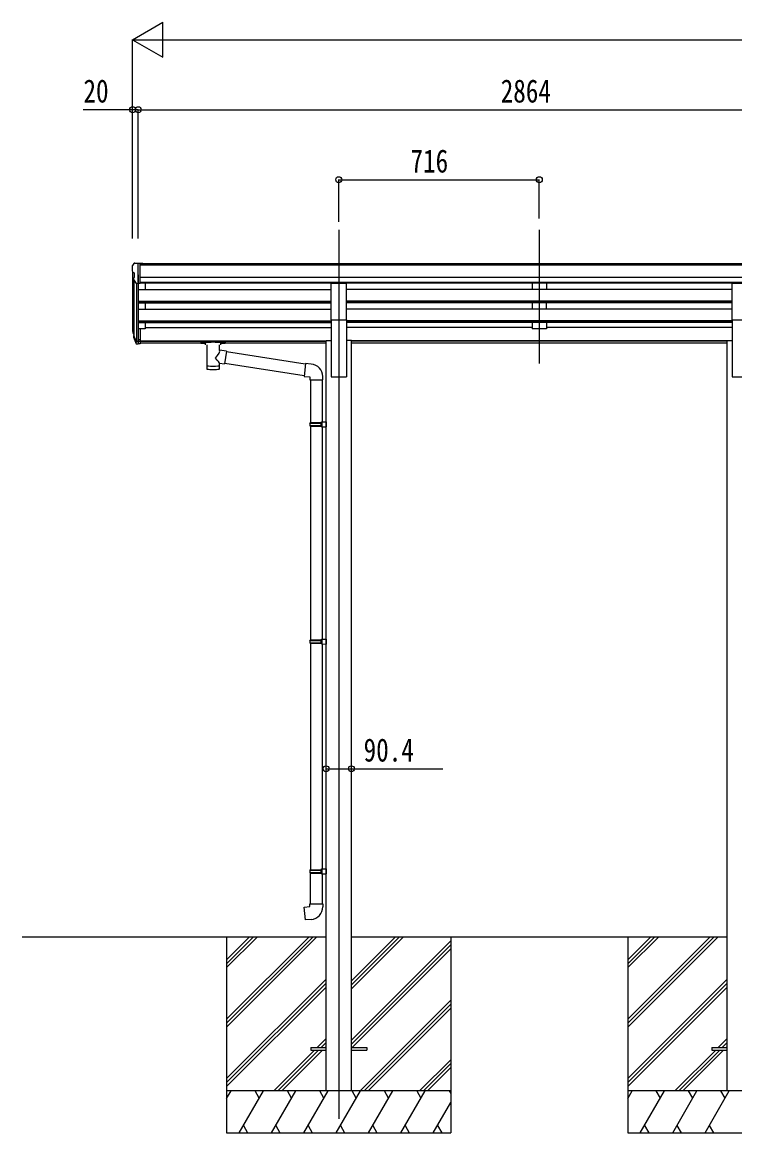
# Model space of a CAD drawing. Units: millimetres, scale not verified. Extents: x -10512 to 10512, y -7425 to 7425.
# Drawn here: x -3867 to -1323, y -3841 to 125 of the extents above; entities that cross this region are included whole.
import ezdxf
from ezdxf.enums import TextEntityAlignment as Align

# ---------------------------------------------------------------- set-up
doc = ezdxf.new("R2010")
doc.units = ezdxf.units.MM
doc.header["$LTSCALE"] = 30
for name, color, linetype in [('0-3_YKK_12', 2, 'Continuous'), ('0-4_YKK_13', 4, 'Continuous'), ('0-5_YKK_A1', 4, 'Continuous'), ('0-6_YKK_D', 6, 'Continuous')]:
    doc.layers.add(name, color=color, linetype=linetype)
doc.styles.add('ＭＳ ゴシック', font='')
doc.styles.get('ＭＳ ゴシック').set_extended_font_data('MS Gothic')

msp = doc.modelspace()

# ---------------------------------------------------------------- linework, layer by layer
at = {"layer": '0-3_YKK_12'}
for p, q in [((-2736.92, -616.34), (-2736.92, -1093.86)), ((-2020.92, -616.34), (-2020.92, -1093.86)), ((-2736.92, -1047.18), (-2736.92, -3790.75))]:
    msp.add_line(p, q, dxfattribs=at)
at = {"layer": '0-4_YKK_13'}
for p, q in [((-3474.92, -745.12), (-3474.92, -745.75)), ((-3468.01, -736.31), (-3472.08, -742.12)), ((-3464.92, -735.75), (-3467.25, -735.89)), ((-3464.92, -735.75), (-3446.42, -735.75)), ((-3452.92, -808.73), (-3452.92, -735.75)), ((-3446.42, -735.75), (-3436.42, -735.83)), ((-3446.42, -807.73), (-3446.42, -735.75)), ((-3436.42, -737.35), (-3436.42, -735.83)), ((-3472.39, -766.93), (-3467.07, -770)), ((-3460.55, -806.92), (-3469.55, -791.32)), ((-3466.92, -770.26), (-3466.92, -786.54)), ((-3452.92, -808.73), (-3458.13, -808.41)), ((-3446.42, -807.73), (-3452.92, -807.73)), ((-2764.42, -938.17), (-2764.42, -806.38)), ((-2764.42, -806.38), (-2709.42, -806.38)), ((-2709.42, -938.17), (-2709.42, -806.38)), ((-1332.42, -938.17), (-1332.42, -806.38)), ((-1332.42, -806.38), (-1277.42, -806.38)), ((-2764.42, -938.17), (-2709.42, -938.17)), ((-1332.42, -938.17), (-1277.42, -938.17)), ((-3471.83, -983.66), (-3467.95, -991.61)), ((-3471.22, -982.28), (-3467.95, -989.34)), ((-3452.92, -969.47), (-3452.92, -1024.24)), ((-3446.42, -969.47), (-3452.92, -969.47)), ((-3446.42, -969.47), (-3446.42, -1023.5)), ((-3469.51, -994.93), (-3469.17, -999.34)), ((-3469.17, -999.34), (-3460.36, -1022.89)), ((-3468.56, -998.77), (-3460.36, -1014.95)), ((-3459.35, -1013.82), (-3467.11, -998.42)), ((-3452.92, -1014.5), (-3458.06, -1014.5)), ((-3452.92, -1016.31), (-3457.77, -1016.31)), ((-3452.92, -1024.24), (-3457.77, -1024.24)), ((-3446.42, -1009.6), (-3452.92, -1009.6)), ((-3446.42, -1014.48), (-3452.92, -1014.48)), ((-3446.42, -1023.5), (-3452.92, -1023.5)), ((-3228.92, -1014.35), (-3228.92, -1020.1)), ((-3228.92, -1014.54), (-3228.92, -1016.08)), ((-3226.92, -1013.68), (-3143.92, -1013.68)), ((-3226.92, -1015.86), (-3143.92, -1015.86)), ((-3226.92, -1020.77), (-3212.42, -1020.77)), ((-3212.42, -1026.41), (-3212.42, -1019.86)), ((-3208.32, -1027.33), (-3208.34, -1112.77)), ((-3162.52, -1046.08), (-3162.52, -1027.33)), ((-3158.42, -1026.41), (-3158.42, -1019.86)), ((-3158.42, -1020.77), (-3143.92, -1020.77)), ((-3141.92, -1014.35), (-3141.92, -1020.1)), ((-3137.3, -1049.98), (-3162.53, -1046.07)), ((-3137.3, -1049.98), (-3144.32, -1095.24)), ((-2856.31, -1095.64), (-3137.62, -1052)), ((-3162.5, -1112.77), (-3162.53, -1092.11)), ((-3162.53, -1092.42), (-3144.32, -1095.24)), ((-2859.98, -1137.57), (-3144.05, -1093.5)), ((-2835.31, -1095.6), (-2856.15, -1093.77)), ((-2794.23, -1151.34), (-2794.23, -1140.43)), ((-2840.23, -1151.34), (-2794.23, -1151.34)), ((-2838.12, -1151.34), (-2838.12, -1304.81)), ((-2796.12, -1151.34), (-2796.12, -1302.25)), ((-2840.12, -1306.81), (-2839.12, -1304.81)), ((-2840.12, -1306.81), (-2796.12, -1306.81)), ((-2840.12, -1306.81), (-2840.12, -1314.81)), ((-2839.12, -1304.81), (-2796.12, -1304.81)), ((-2800.6, -1306.81), (-2801.03, -1304.81)), ((-2798.12, -1302.31), (-2782.12, -1301.84)), ((-2798.12, -1304.31), (-2798.12, -1302.31)), ((-2798.12, -1304.31), (-2796.12, -1304.31)), ((-2782.12, -1301.84), (-2782.12, -1319.78)), ((-2840.12, -1314.81), (-2796.12, -1314.81)), ((-2840.12, -1314.81), (-2839.12, -1316.81)), ((-2839.12, -1316.81), (-2796.12, -1316.81)), ((-2838.12, -1316.81), (-2838.12, -2080.69)), ((-2798.12, -1319.31), (-2798.12, -1317.31)), ((-2798.12, -1319.31), (-2782.12, -1319.78)), ((-2796.12, -1319.37), (-2796.12, -2078.13)), ((-2840.12, -2082.69), (-2839.12, -2080.69)), ((-2840.12, -2082.69), (-2796.12, -2082.69)), ((-2840.12, -2082.69), (-2840.12, -2090.69)), ((-2840.12, -2090.69), (-2796.12, -2090.69)), ((-2840.12, -2090.69), (-2839.12, -2092.69)), ((-2839.12, -2080.69), (-2796.12, -2080.69)), ((-2839.12, -2092.69), (-2796.12, -2092.69)), ((-2838.12, -2092.69), (-2838.12, -2901.19)), ((-2800.6, -2082.69), (-2801.03, -2080.69)), ((-2798.12, -2078.19), (-2782.12, -2077.72)), ((-2798.12, -2080.19), (-2798.12, -2078.19)), ((-2798.12, -2080.19), (-2796.12, -2080.19)), ((-2798.12, -2095.19), (-2798.12, -2093.19)), ((-2798.12, -2095.19), (-2782.12, -2095.66)), ((-2796.12, -2095.25), (-2796.12, -2898.63)), ((-2782.12, -2077.72), (-2782.12, -2095.66)), ((-2840.12, -2903.19), (-2839.12, -2901.19)), ((-2840.12, -2903.19), (-2796.12, -2903.19)), ((-2840.12, -2903.19), (-2840.12, -2911.19)), ((-2840.12, -2911.19), (-2796.12, -2911.19)), ((-2840.12, -2911.19), (-2839.12, -2913.19)), ((-2839.12, -2901.19), (-2796.12, -2901.19)), ((-2839.12, -2913.19), (-2796.12, -2913.19)), ((-2838.12, -3023.19), (-2838.12, -2913.19)), ((-2800.6, -2903.19), (-2801.03, -2901.19)), ((-2798.12, -2898.69), (-2782.12, -2898.22)), ((-2798.12, -2900.69), (-2798.12, -2898.69)), ((-2798.12, -2900.69), (-2796.12, -2900.69)), ((-2798.12, -2915.69), (-2798.12, -2913.69)), ((-2798.12, -2915.69), (-2796.12, -2915.75)), ((-2798.12, -2915.69), (-2782.12, -2916.16)), ((-2796.12, -2915.75), (-2796.12, -3023.19)), ((-2782.12, -2898.22), (-2782.12, -2915.75)), ((-2840.12, -3023.19), (-2794.12, -3023.19)), ((-2840.12, -3033.19), (-2840.12, -3023.19)), ((-2794.12, -3023.19), (-2794.12, -3034.1)), ((-2837.12, -3536.25), (-2837.12, -3545.25)), ((-2837.12, -3536.25), (-2782.32, -3536.25)), ((-2837.12, -3545.25), (-2782.32, -3545.25)), ((-2691.92, -3536.25), (-2637.12, -3536.25)), ((-2691.92, -3545.25), (-2637.12, -3545.25)), ((-2637.12, -3536.25), (-2637.12, -3545.25)), ((-1405.12, -3536.25), (-1405.12, -3545.25)), ((-1405.12, -3536.25), (-1350.32, -3536.25)), ((-1405.12, -3545.25), (-1350.32, -3545.25))]:
    msp.add_line(p, q, dxfattribs=at)
for points in [[(-3228.92, -1014.35), (-3228.88, -1014.15), (-3228.8, -1014.01), (-3228.7, -1013.92), (-3228.6, -1013.86), (-3228.48, -1013.81), (-3228.19, -1013.75), (-3227.7, -1013.7), (-3227.16, -1013.68), (-3226.92, -1013.68)], [(-3228.92, -1020.1), (-3228.88, -1020.3), (-3228.8, -1020.44), (-3228.7, -1020.53), (-3228.6, -1020.59), (-3228.48, -1020.64), (-3228.19, -1020.7), (-3227.7, -1020.74), (-3227.16, -1020.77), (-3226.92, -1020.77)], [(-3143.92, -1013.68), (-3143.57, -1013.69), (-3143.04, -1013.71), (-3142.59, -1013.76), (-3142.29, -1013.84), (-3142.12, -1013.94), (-3142, -1014.08), (-3141.93, -1014.26), (-3141.92, -1014.35)], [(-3143.92, -1020.77), (-3143.57, -1020.76), (-3143.04, -1020.74), (-3142.59, -1020.69), (-3142.29, -1020.61), (-3142.12, -1020.51), (-3142, -1020.37), (-3141.93, -1020.19), (-3141.92, -1020.1)], [(-2856.15, -1093.77), (-2860.16, -1139.6), (-2840.23, -1141.34), (-2840.23, -1151.34)], [(-2800.6, -1306.81), (-2800.6, -1314.81), (-2801.03, -1316.81)], [(-2798.12, -1317.31), (-2796.12, -1317.31), (-2796.12, -1304.31)], [(-2800.6, -2082.69), (-2800.6, -2090.69), (-2801.03, -2092.69)], [(-2798.12, -2093.19), (-2796.12, -2093.19), (-2796.12, -2080.19)], [(-2800.6, -2903.19), (-2800.6, -2911.19), (-2801.03, -2913.19)], [(-2798.12, -2913.69), (-2796.12, -2913.69), (-2796.12, -2900.69)], [(-2835.2, -3078.93), (-2856.04, -3080.76), (-2860.04, -3034.93), (-2840.12, -3033.19)]]:
    msp.add_lwpolyline(points, dxfattribs=at)
for centre, radius, start, end in [((-3471.92, -745.12), 3, 93, 180), ((-3272.92, -745.75), 202, 180, 184.94904), ((-3467.19, -736.89), 1, 93.5, 145), ((-3468.02, -762.56), 6.18, 185.7035, 224.99897), ((-3466.95, -789.82), 3, 94.7167, 210), ((-3467.22, -786.54), 0.3, 274.7167, 0), ((-3467.22, -770.26), 0.3, 0, 60), ((-3457.95, -805.42), 3, 210, 266.5), ((-3443.74, -974.54), 29.53, 186.50806, 197.98144), ((-3442.33, -972.78), 30.41, 187.1552, 198.19734), ((-2839.23, -1140.43), 45, 0, 85), ((-2839.12, -3034.1), 45, 275, 0)]:
    msp.add_arc(centre, radius, start, end, dxfattribs=at)
for centre, major_axis, ratio, start_param, end_param in [((-3384.27, -974.97), (-89.06, 1.43), 0.57596, 6.1962358, 6.3678173), ((-3385.06, -968.3), (87.93, 4.42), 0.541684, 3.0659337, 3.2228513), ((-3468.21, -994.93), (1.3, 0), 0.90356, 1.3700892, 3.347195), ((-3382.29, -978.74), (-89.07, 0), 0.90356, 0.2056023, 0.2515348), ((-3383, -974.88), (-88.05, 0), 0.90356, 0.2662965, 0.3003836), ((-3457.77, -1013.6), (-3, 0), 0.90356, 0.5235988, 1.5707963), ((-3457.77, -1021.53), (3, 0), 0.90356, 3.6651914, 4.712389), ((-3458.06, -1013.14), (-1.5, 0), 0.90356, 0.5235988, 1.5707963), ((-3226.92, -1016.08), (2, 0), 0.109601, 1.5707963, 3.1415927), ((-3185.42, -1019.86), (27, 0), 0.070066, 6.2831853, 9.424778), ((-3174.42, -1023.85), (16, 0), 0.361356, 6.2636979, 6.2831853), ((-3143.92, -1016.08), (2, 0), 0.109601, 0, 1.5707963), ((-3185.43, -1072.61), (-22.81, -26.62), 0.234429, 1.6855472, 3.1268519), ((-3185.42, -1100.33), (22.91, 0), 0.122865, 3.1415927, 6.2831853), ((-3182.87, -1069.97), (20.32, -22.25), 0.045535, 0.0389954, 1.3075346), ((-3185.42, -1112.77), (22.92, 0), 0.101955, 3.1415499, 6.2833984)]:
    msp.add_ellipse(centre, major_axis=major_axis, ratio=ratio, start_param=start_param, end_param=end_param, dxfattribs=at)
at = {"layer": '0-5_YKK_A1'}
for p, q in [((-605.42, -737.35), (-3446.42, -737.35)), ((-605.42, -742.57), (-3446.42, -742.57)), ((-3472.92, -766.32), (-3472.92, -969.1)), ((-3452.92, -776.85), (-3452.92, -969.47)), ((-595.42, -786.1), (-3446.42, -786.1)), ((-3467.95, -794.09), (-3467.95, -995.81)), ((-3458.92, -808.25), (-3458.93, -1014.25)), ((-3452.92, -829.26), (-2764.42, -829.26)), ((-595.42, -803.95), (-3446.42, -803.95)), ((-2764.42, -807.2), (-3446.42, -807.2)), ((-3427.92, -807.2), (-3427.92, -829.26)), ((-1332.42, -807.2), (-2709.42, -807.2)), ((-1332.42, -829.26), (-2709.42, -829.26)), ((-2045.92, -807.3), (-2045.92, -829.16)), ((-1995.92, -829.16), (-2045.92, -829.16)), ((-1995.92, -807.3), (-1995.92, -829.16)), ((-3452.92, -871.14), (-2764.42, -871.14)), ((-1332.42, -871.14), (-2709.42, -871.14)), ((-3452.92, -872.63), (-2764.42, -872.63)), ((-3452.92, -876.95), (-2764.42, -876.95)), ((-3452.92, -899.36), (-2764.42, -899.36)), ((-3427.92, -876.95), (-3427.92, -899.36)), ((-1332.42, -872.63), (-2709.42, -872.63)), ((-1332.42, -876.95), (-2709.42, -876.95)), ((-1332.42, -899.36), (-2709.42, -899.36)), ((-2045.92, -876.95), (-2045.92, -899.27)), ((-1995.92, -899.27), (-2045.92, -899.27)), ((-1995.92, -899.27), (-1995.92, -876.95)), ((-3452.92, -941.24), (-2764.42, -941.24)), ((-3452.92, -942.74), (-2764.42, -942.74)), ((-3452.92, -947.06), (-2764.42, -947.06)), ((-3427.92, -947.06), (-3427.92, -970.1)), ((-2764.42, -938.17), (-2764.42, -1140.75)), ((-2709.42, -938.17), (-2709.42, -1140.75)), ((-1332.42, -941.24), (-2709.42, -941.24)), ((-1332.42, -942.74), (-2709.42, -942.74)), ((-1332.42, -947.06), (-2709.42, -947.06)), ((-2045.92, -947.06), (-2045.92, -970.1)), ((-1995.92, -947.06), (-1995.92, -970.1)), ((-1332.42, -938.17), (-1332.42, -1140.75)), ((-3427.92, -970.1), (-3446.42, -970.1)), ((-3427.92, -965.16), (-2764.42, -965.16)), ((-2045.92, -965.16), (-2709.42, -965.16)), ((-1995.92, -970.1), (-2045.92, -970.1)), ((-1332.42, -965.16), (-1995.92, -965.16)), ((-3446.42, -1012.17), (-2782.12, -1012.17)), ((-3446.42, -1013.57), (-2782.12, -1013.57)), ((-3212.42, -1021.26), (-3446.42, -1021.26)), ((-2782.12, -1021.26), (-3158.42, -1021.26)), ((-2782.12, -3690.75), (-2782.12, -1011.75)), ((-2782.12, -1011.75), (-2764.42, -1011.75)), ((-2691.72, -1011.75), (-2709.42, -1011.75)), ((-2691.72, -3690.75), (-2691.72, -1011.75)), ((-1350.12, -1012.17), (-2691.72, -1012.17)), ((-1350.12, -1013.57), (-2691.72, -1013.57)), ((-1350.12, -1021.26), (-2691.72, -1021.26)), ((-1350.12, -3690.75), (-1350.12, -1011.75)), ((-1350.12, -1011.75), (-1332.42, -1011.75)), ((-2764.42, -1140.75), (-2709.42, -1140.75)), ((-1332.42, -1140.75), (-1277.42, -1140.75)), ((-3866.96, -3140.75), (-2781.92, -3140.75)), ((-3137.12, -3140.75), (-3137.12, -3840.74)), ((-3137.12, -3434.92), (-2842.94, -3140.75)), ((-3137.12, -3449.06), (-2828.8, -3140.75)), ((-3137.12, -3463.21), (-2814.66, -3140.75)), ((-3137.12, -3251.08), (-3026.79, -3140.75)), ((-3137.12, -3236.93), (-3040.93, -3140.75)), ((-3137.12, -3222.79), (-3055.07, -3140.75)), ((-2691.92, -3140.75), (-1349.92, -3140.75)), ((-2691.92, -3326.38), (-2506.29, -3140.75)), ((-2691.92, -3312.23), (-2520.43, -3140.75)), ((-2691.92, -3298.09), (-2534.57, -3140.75)), ((-2691.92, -3510.22), (-2337.12, -3155.42)), ((-2691.92, -3524.36), (-2337.12, -3169.57)), ((-2337.12, -3140.75), (-2337.12, -3840.74)), ((-1705.12, -3140.75), (-1705.12, -3840.74)), ((-1705.12, -3434.92), (-1410.94, -3140.75)), ((-1705.12, -3449.06), (-1396.8, -3140.75)), ((-1705.12, -3463.21), (-1382.66, -3140.75)), ((-1705.12, -3251.08), (-1594.79, -3140.75)), ((-1705.12, -3236.93), (-1608.93, -3140.75)), ((-1705.12, -3222.79), (-1623.07, -3140.75)), ((-2689.66, -3536.25), (-2337.12, -3183.71)), ((-3137.12, -3647.05), (-2782.32, -3292.26)), ((-3137.12, -3661.2), (-2782.32, -3306.4)), ((-3137.12, -3675.34), (-2782.32, -3320.54)), ((-1705.12, -3647.05), (-1350.32, -3292.26)), ((-1705.12, -3661.2), (-1350.32, -3306.4)), ((-1705.12, -3675.34), (-1350.32, -3320.54)), ((-2660.31, -3690.74), (-2337.12, -3367.56)), ((-2646.17, -3690.74), (-2337.12, -3381.7)), ((-2632.03, -3690.74), (-2337.12, -3395.84)), ((-2814.18, -3536.25), (-2782.32, -3504.39)), ((-2800.04, -3536.25), (-2782.32, -3518.53)), ((-1382.18, -3536.25), (-1350.32, -3504.39)), ((-1368.04, -3536.25), (-1350.32, -3518.53)), ((-2968.68, -3690.74), (-2823.18, -3545.25)), ((-2954.54, -3690.74), (-2809.04, -3545.25)), ((-2940.39, -3690.74), (-2794.89, -3545.25)), ((-2785.89, -3536.25), (-2782.32, -3532.67)), ((-1536.68, -3690.74), (-1391.18, -3545.25)), ((-1522.54, -3690.74), (-1377.04, -3545.25)), ((-1508.39, -3690.74), (-1362.89, -3545.25)), ((-1353.89, -3536.25), (-1350.32, -3532.67)), ((-2448.18, -3690.74), (-2337.12, -3579.69)), ((-2434.04, -3690.74), (-2337.12, -3593.83)), ((-2419.89, -3690.74), (-2337.12, -3607.97)), ((-2337.12, -3690.74), (-3137.12, -3690.74)), ((-3137.12, -3718.25), (-3121.24, -3690.74)), ((-3092.37, -3840.74), (-3005.77, -3690.74)), ((-3020.77, -3716.73), (-3035.77, -3690.74)), ((-2976.9, -3840.74), (-2890.3, -3690.74)), ((-2905.3, -3716.73), (-2920.3, -3690.74)), ((-2861.43, -3840.74), (-2774.83, -3690.74)), ((-2789.83, -3716.73), (-2804.83, -3690.74)), ((-2745.96, -3840.74), (-2659.36, -3690.74)), ((-2674.36, -3716.73), (-2689.36, -3690.74)), ((-2630.49, -3840.74), (-2543.89, -3690.74)), ((-2558.89, -3716.73), (-2573.89, -3690.74)), ((-2515.02, -3840.74), (-2428.42, -3690.74)), ((-2458.42, -3690.74), (-2443.42, -3716.73)), ((-2342.95, -3690.74), (-2337.12, -3700.84)), ((-905.12, -3690.74), (-1705.12, -3690.74)), ((-1705.12, -3718.25), (-1689.24, -3690.74)), ((-1660.37, -3840.74), (-1573.77, -3690.74)), ((-1588.77, -3716.73), (-1603.77, -3690.74)), ((-1544.9, -3840.74), (-1458.3, -3690.74)), ((-1473.3, -3716.73), (-1488.3, -3690.74)), ((-1429.43, -3840.74), (-1342.83, -3690.74)), ((-1357.83, -3716.73), (-1372.83, -3690.74)), ((-2399.55, -3840.74), (-2337.12, -3732.61)), ((-3137.12, -3840.74), (-2337.12, -3840.74)), ((-3077.38, -3814.77), (-3062.38, -3840.74)), ((-2961.91, -3814.77), (-2946.91, -3840.74)), ((-2846.43, -3814.76), (-2831.44, -3840.74)), ((-2730.96, -3814.76), (-2715.97, -3840.74)), ((-2615.5, -3814.76), (-2600.5, -3840.74)), ((-2500.03, -3814.77), (-2485.03, -3840.74)), ((-2384.56, -3814.77), (-2369.56, -3840.74)), ((-1705.12, -3840.74), (-905.12, -3840.74)), ((-1645.38, -3814.77), (-1630.38, -3840.74)), ((-1529.91, -3814.77), (-1514.91, -3840.74)), ((-1414.43, -3814.76), (-1399.44, -3840.74))]:
    msp.add_line(p, q, dxfattribs=at)
at = {"layer": '0-6_YKK_D'}
for p, q in [((-3472.92, 62.65), (-3364.67, 125.15)), ((-3364.67, 0.15), (-3364.67, 125.15)), ((-3472.92, -646.92), (-3472.92, 63.65)), ((-3472.92, 62.65), (-3364.67, 0.15)), ((-3472.92, 62.65), (-3256.41, 62.65)), ((-3347.92, 62.65), (2170.08, 62.65)), ((-3472.92, -645.92), (-3472.92, -186.35)), ((-3452.92, -646.92), (-3452.92, -186.35)), ((-3452.92, -646.92), (-3452.92, -186.35)), ((-3452.92, -187.35), (-588.92, -187.35)), ((-2736.92, -587.45), (-2736.92, -436.35)), ((-2736.92, -437.35), (-2020.92, -437.35)), ((-2020.92, -576.32), (-2020.92, -436.35))]:
    msp.add_line(p, q, dxfattribs=at)
for points in [[(-3452.92, -187.35), (-3472.92, -187.35), (-3649.42, -187.35)], [(-2782.12, -2540.75), (-2691.72, -2540.75), (-2365.22, -2540.75)]]:
    msp.add_lwpolyline(points, dxfattribs=at)
for centre in [(-3472.92, -187.35), (-3452.92, -187.35), (-3452.92, -187.35), (-2736.92, -437.35), (-2020.92, -437.35), (-2782.12, -2540.75), (-2691.72, -2540.75)]:
    msp.add_circle(centre, 10.62, dxfattribs=at)

# ---------------------------------------------------------------- texts
at = {"layer": '0-6_YKK_D', "style": 'ＭＳ ゴシック', "width": 0.8}
for s, p in [('20', (-3648.42, -186.35)), ('2864', (-2158.92, -186.35)), ('716', (-2480.92, -436.35)), ('90.4', (-2648.22, -2539.75))]:
    msp.add_text(s, height=82.48, dxfattribs=at).set_placement(p, align=Align.BOTTOM_LEFT)

doc.saveas('drawing.dxf')
